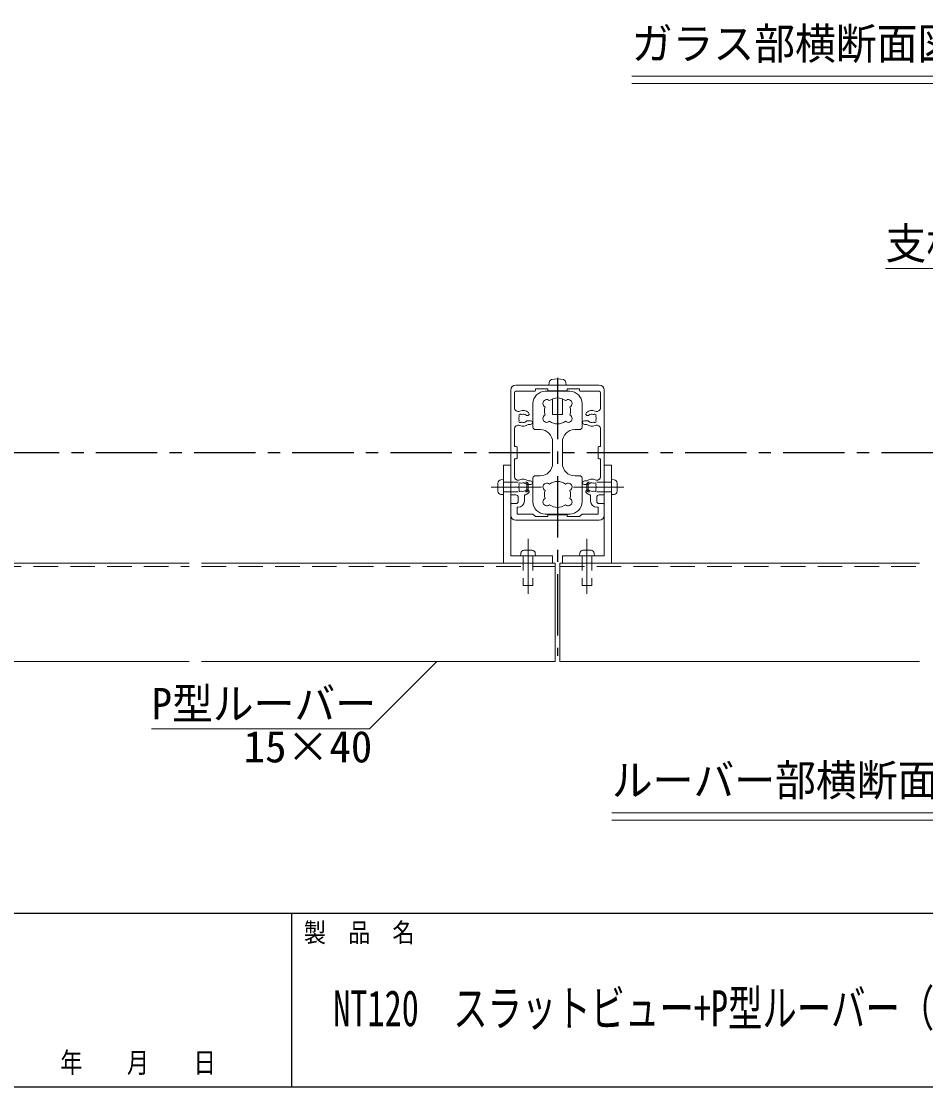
# Model space of a CAD drawing. Units: millimetres at full size, sheet at 1:5; details may follow other scales. Extents: x -1050 to 1050, y -742 to 742.
# Drawn here: x 29.6 to 398, y -707.5 to -273.6 of the extents above; entities that cross this region are included whole.
import ezdxf
from ezdxf.enums import TextEntityAlignment as Align

# ---------------------------------------------------------------- set-up
doc = ezdxf.new("R2010")
doc.units = ezdxf.units.MM
doc.header["$LTSCALE"] = 5
for name, pattern in [('CHAIN1', [8, 5, -1, 1, -1]), ('DASHED1', [1.8, 1.2, -0.6]), ('DASHED2', [3, 2, -1])]:
    doc.linetypes.add(name, pattern=pattern)
doc.layers.add('0-0_通り芯', color=7, linetype='CHAIN1')
doc.layers.add('1-5_図枠1_1', color=7, linetype='Continuous')
for name, color, linetype, lineweight in [('0-4_手摺部材', 92, 'Continuous', 20), ('0-9_文字', 3, 'Continuous', 20), ('0-A_支柱', 6, 'Continuous', 20), ('0-B_足元', 4, 'Continuous', 20)]:
    doc.layers.add(name, color=color, linetype=linetype, lineweight=lineweight)
doc.styles.add('ＭＳ ゴシック', font='')
doc.styles.add('ＭＳ 明朝', font='')
doc.styles.get('ＭＳ ゴシック').set_extended_font_data('MS Gothic')
doc.styles.get('ＭＳ 明朝').set_extended_font_data('MS Mincho')

msp = doc.modelspace()

# ---------------------------------------------------------------- linework, layer by layer
at = {"layer": '0-0_通り芯'}
for p, q in [((248.02, -418.793), (248.02, -532.082)), ((964.987, -449.293), (-315, -449.293))]:
    msp.add_line(p, q, dxfattribs=at)
at = {"layer": '0-4_手摺部材'}
for p, q in [((226.02, -454.326), (229.02, -454.326)), ((226.02, -454.326), (226.02, -494.326)), ((270.02, -454.326), (267.02, -454.326)), ((270.02, -454.326), (270.02, -494.326)), ((223.745, -461.632), (223.745, -464.954)), ((224.943, -460.325), (226.02, -460.23)), ((235.52, -464.409), (235.52, -462.261)), ((236.02, -464.452), (236.02, -462.293)), ((260.02, -464.452), (260.02, -462.293)), ((260.52, -464.409), (260.52, -462.261)), ((271.097, -460.325), (270.02, -460.23)), ((272.295, -461.632), (272.295, -464.954)), ((224.943, -466.261), (226.02, -466.355)), ((271.097, -466.261), (270.02, -466.355)), ((233.052, -490.249), (232.958, -491.326)), ((234.359, -489.051), (237.681, -489.051)), ((238.988, -490.249), (239.083, -491.326)), ((257.052, -490.249), (256.958, -491.326)), ((261.681, -489.051), (258.359, -489.051)), ((262.988, -490.249), (263.083, -491.326)), ((98.02, -494.326), (-235.447, -494.326)), ((247.02, -494.326), (103.02, -494.326)), ((247.02, -534.326), (247.02, -494.326)), ((249.02, -494.326), (249.02, -534.326)), ((395.52, -494.326), (249.02, -494.326)), ((-235.447, -534.326), (98.02, -534.326)), ((103.02, -534.326), (247.02, -534.326)), ((249.02, -534.326), (395.52, -534.326))]:
    msp.add_line(p, q, dxfattribs=at)
at = {"layer": '0-4_手摺部材', "linetype": 'CHAIN1'}
for p, q in [((221.04, -463.293), (241.52, -463.293)), ((275, -463.293), (254.52, -463.293)), ((236.02, -484.346), (236.02, -506.826)), ((260.02, -484.346), (260.02, -506.826))]:
    msp.add_line(p, q, dxfattribs=at)
at = {"layer": '0-4_手摺部材', "linetype": 'DASHED1'}
for p, q in [((226.02, -461.293), (235.484, -461.293)), ((235.484, -461.293), (235.52, -461.293)), ((236.02, -462.293), (236.02, -461.793)), ((260.02, -462.293), (260.02, -461.793)), ((260.556, -461.293), (260.52, -461.293)), ((270.02, -461.293), (260.556, -461.293)), ((226.02, -465.293), (235.52, -465.293)), ((235.52, -465.293), (235.52, -464.409)), ((236.02, -464.793), (235.52, -465.293)), ((236.02, -464.793), (236.02, -464.452)), ((260.02, -464.793), (260.02, -464.452)), ((260.02, -464.793), (260.52, -465.293)), ((260.52, -465.293), (260.52, -464.409)), ((270.02, -465.293), (260.52, -465.293)), ((238.02, -491.326), (238.02, -503.326)), ((258.02, -491.326), (258.02, -503.326))]:
    msp.add_line(p, q, dxfattribs=at)
at = {"layer": '0-4_手摺部材', "linetype": 'DASHED2'}
for p, q in [((-235.447, -495.626), (98.02, -495.626)), ((103.02, -495.626), (247.02, -495.626)), ((249.02, -495.626), (395.52, -495.626))]:
    msp.add_line(p, q, dxfattribs=at)
at = {"layer": '0-4_手摺部材'}
for points in [[(229.02, -454.326), (229.02, -491.326), (246.02, -491.326), (246.02, -494.326)], [(267.02, -454.326), (267.02, -491.326), (250.02, -491.326), (250.02, -494.326)]]:
    msp.add_lwpolyline(points, dxfattribs=at)
at = {"layer": '0-4_手摺部材', "linetype": 'DASHED1'}
for points in [[(235.52, -462.261), (235.52, -461.293), (236.02, -461.793)], [(260.52, -462.261), (260.52, -461.293), (260.02, -461.793)], [(234.02, -491.326), (234.02, -503.326), (238.02, -503.326)], [(262.02, -491.326), (262.02, -503.326), (258.02, -503.326)]]:
    msp.add_lwpolyline(points, dxfattribs=at)
at = {"layer": '0-4_手摺部材'}
for centre, start, end in [((225.058, -461.632), 95, 180), ((270.982, -461.632), 0, 85), ((225.058, -464.954), 180, 265), ((270.982, -464.954), 275, 360), ((234.359, -490.363), 90, 175), ((237.681, -490.363), 5, 90), ((258.359, -490.363), 90, 175), ((261.681, -490.363), 5, 90)]:
    msp.add_arc(centre, 1.312, start, end, dxfattribs=at)
at = {"layer": '0-9_文字'}
for p, q in [((459.975, -295.939), (278.288, -295.939)), ((459.975, -298.939), (278.288, -298.939)), ((468.1, -595.939), (270.163, -595.939)), ((468.1, -598.939), (270.163, -598.939))]:
    msp.add_line(p, q, dxfattribs=at)
for points in [[(529.165, -423.046), (480.411, -374.293), (381.661, -374.293)], [(198.864, -534.326), (171.43, -561.76), (82.68, -561.76)]]:
    msp.add_lwpolyline(points, dxfattribs=at)
at = {"layer": '0-A_支柱'}
for p, q in [((244.618, -420.674), (244.52, -421.793)), ((251.422, -420.674), (251.52, -421.793)), ((229.02, -423.793), (229.02, -466.193)), ((230.52, -430.985), (230.52, -424.793)), ((265.02, -421.793), (231.02, -421.793)), ((238.72, -424.293), (231.02, -424.293)), ((244.02, -423.293), (244.02, -423.743)), ((244.32, -424.043), (251.72, -424.043)), ((246.02, -424.043), (246.02, -424.293)), ((250.02, -424.293), (250.02, -424.043)), ((252.02, -423.293), (252.02, -423.743)), ((252.02, -423.293), (257.02, -423.293)), ((257.02, -423.993), (257.02, -423.293)), ((257.32, -424.293), (265.02, -424.293)), ((265.52, -430.985), (265.52, -424.793)), ((267.02, -466.193), (267.02, -423.793)), ((235.697, -436.293), (237.02, -436.293)), ((236.097, -437.793), (237.02, -437.793)), ((260.343, -436.293), (259.02, -436.293)), ((259.943, -437.793), (259.02, -437.793)), ((230.52, -446.793), (230.52, -439.601)), ((265.52, -446.793), (265.52, -439.601)), ((230.52, -446.793), (231.22, -446.793)), ((265.52, -446.793), (264.82, -446.793)), ((231.52, -447.093), (231.52, -451.493)), ((264.52, -447.093), (264.52, -451.493)), ((230.52, -451.793), (231.22, -451.793)), ((230.52, -458.985), (230.52, -451.793)), ((265.52, -451.793), (264.82, -451.793)), ((265.52, -458.985), (265.52, -451.793)), ((235.697, -462.293), (237.02, -462.293)), ((236.097, -460.793), (237.02, -460.793)), ((259.943, -460.793), (259.02, -460.793)), ((260.343, -462.293), (259.02, -462.293)), ((231.02, -466.493), (229.32, -466.493)), ((232.02, -468.993), (232.02, -467.493)), ((234.52, -468.993), (234.52, -466.504)), ((261.52, -468.993), (261.52, -466.504)), ((264.02, -468.993), (264.02, -467.493)), ((265.02, -466.493), (266.72, -466.493)), ((229.02, -470.293), (229.02, -474.793)), ((229.32, -469.993), (231.02, -469.993)), ((231.52, -471.493), (232.02, -471.493)), ((231.52, -474.293), (231.52, -471.493)), ((264.52, -471.493), (264.02, -471.493)), ((264.52, -474.293), (264.52, -471.493)), ((266.72, -469.993), (265.02, -469.993)), ((267.02, -474.793), (267.02, -470.293)), ((231.02, -476.793), (265.02, -476.793)), ((231.52, -474.293), (238.02, -474.293)), ((239.02, -475.293), (238.02, -474.293)), ((239.02, -475.293), (244.02, -475.293)), ((244.02, -475.293), (244.02, -474.843)), ((244.32, -474.543), (251.72, -474.543)), ((252.02, -475.293), (252.02, -474.843)), ((252.02, -475.293), (257.02, -475.293)), ((257.02, -475.293), (258.02, -474.293)), ((264.52, -474.293), (258.02, -474.293))]:
    msp.add_line(p, q, dxfattribs=at)
for points in [[(239.02, -423.993), (239.02, -423.293), (244.02, -423.293)], [(246.02, -427.385), (246.02, -433.793), (250.02, -433.793), (250.02, -427.385)]]:
    msp.add_lwpolyline(points, dxfattribs=at)
for centre, radius, start, end in [((245.913, -420.787), 1.3, 105.88085, 175), ((248.02, -428.193), 9, 74.11915, 105.88085), ((250.127, -420.787), 1.3, 5, 74.11915), ((231.02, -423.793), 2, 90, 180), ((231.02, -424.793), 0.5, 90, 180), ((238.72, -423.993), 0.3, 270, 360), ((244.32, -423.743), 0.3, 180, 270), ((251.72, -423.743), 0.3, 270, 360), ((257.32, -423.993), 0.3, 180, 270), ((265.02, -423.793), 2, 0, 90), ((265.02, -424.793), 0.5, 0, 90), ((232.02, -430.985), 1.5, 180, 294.90106), ((232.783, -434.055), 0.5, 55.28656, 214.71344), ((234.02, -435.293), 3.25, 47.4576, 114.90106), ((233.238, -433.398), 0.3, 235.28656, 292.4201), ((234.02, -435.293), 1.75, 47.4576, 112.4201), ((235.71, -433.451), 0.75, 227.4576, 47.4576), ((260.33, -433.451), 0.75, 132.5424, 312.5424), ((262.02, -435.293), 3.25, 65.09894, 132.5424), ((262.02, -435.293), 1.75, 67.5799, 132.5424), ((262.802, -433.398), 0.3, 247.5799, 304.71344), ((263.257, -434.055), 0.5, 325.28656, 124.71344), ((264.02, -430.985), 1.5, 245.09894, 360), ((232.02, -439.601), 1.5, 65.09894, 180), ((234.02, -435.293), 1.75, 157.5799, 202.4201), ((232.783, -436.53), 0.5, 145.28656, 304.71344), ((232.125, -434.511), 0.3, 337.5799, 34.71344), ((232.125, -436.075), 0.3, 325.28656, 22.4201), ((234.02, -435.293), 3.25, 245.09894, 309.71514), ((233.238, -437.188), 0.3, 67.5799, 124.71344), ((234.02, -435.293), 1.75, 247.5799, 318.18969), ((235.697, -436.793), 0.5, 90, 138.18969), ((237.02, -437.043), 0.75, 270, 90), ((259.02, -437.043), 0.75, 90, 270), ((262.02, -435.293), 3.25, 230.28486, 294.90106), ((260.343, -436.793), 0.5, 41.81031, 90), ((262.02, -435.293), 1.75, 221.81031, 292.4201), ((262.802, -437.188), 0.3, 55.28656, 112.4201), ((263.257, -436.53), 0.5, 235.28656, 34.71344), ((264.02, -439.601), 1.5, 0, 114.90106), ((263.915, -434.511), 0.3, 145.28656, 202.4201), ((263.915, -436.075), 0.3, 157.5799, 214.71344), ((262.02, -435.293), 1.75, 337.5799, 22.4201), ((231.22, -447.093), 0.3, 0, 90), ((264.82, -447.093), 0.3, 90, 180), ((231.22, -451.493), 0.3, 270, 360), ((264.82, -451.493), 0.3, 180, 270), ((232.02, -458.985), 1.5, 180, 294.90106), ((264.02, -458.985), 1.5, 245.09894, 360), ((234.02, -463.293), 1.75, 157.5799, 202.4201), ((232.783, -462.055), 0.5, 55.28656, 214.71344), ((232.783, -464.53), 0.5, 145.28656, 304.71344), ((232.125, -462.511), 0.3, 337.5799, 34.71344), ((232.125, -464.075), 0.3, 325.28656, 22.4201), ((234.02, -463.293), 3.25, 50.28486, 114.90106), ((233.238, -461.398), 0.3, 235.28656, 292.4201), ((234.02, -463.293), 1.75, 41.81031, 112.4201), ((235.697, -461.793), 0.5, 221.81031, 270), ((237.02, -461.543), 0.75, 270, 90), ((259.02, -461.543), 0.75, 90, 270), ((262.02, -463.293), 3.25, 65.09894, 129.71514), ((260.343, -461.793), 0.5, 270, 318.18969), ((262.02, -463.293), 1.75, 67.5799, 138.18969), ((262.802, -461.398), 0.3, 247.5799, 304.71344), ((263.257, -462.055), 0.5, 325.28656, 124.71344), ((263.257, -464.53), 0.5, 235.28656, 34.71344), ((263.915, -462.511), 0.3, 145.28656, 202.4201), ((263.915, -464.075), 0.3, 157.5799, 214.71344), ((262.02, -463.293), 1.75, 337.5799, 22.4201), ((229.32, -466.193), 0.3, 180, 270), ((231.02, -467.493), 1, 0, 90), ((233.238, -465.188), 0.3, 67.5799, 124.71344), ((234.02, -463.293), 1.75, 247.5799, 312.5424), ((234.02, -463.293), 3.25, 278.84988, 312.5424), ((235.71, -465.135), 0.75, 312.5424, 132.5424), ((260.33, -465.135), 0.75, 47.4576, 227.4576), ((262.02, -463.293), 3.25, 227.4576, 261.15012), ((262.02, -463.293), 1.75, 227.4576, 292.4201), ((262.802, -465.188), 0.3, 55.28656, 112.4201), ((265.02, -467.493), 1, 90, 180), ((266.72, -466.193), 0.3, 270, 360), ((229.32, -470.293), 0.3, 90, 180), ((231.02, -468.993), 1, 270, 360), ((232.02, -468.993), 2.5, 270, 360), ((264.02, -468.993), 2.5, 180, 270), ((265.02, -468.993), 1, 180, 270), ((266.72, -470.293), 0.3, 0, 90), ((231.02, -474.793), 2, 180, 270), ((244.32, -474.843), 0.3, 90, 180), ((251.72, -474.843), 0.3, 0, 90), ((265.02, -474.793), 2, 270, 360)]:
    msp.add_arc(centre, radius, start, end, dxfattribs=at)
at = {"layer": '0-B_足元'}
for p, q in [((243.02, -424.293), (253.02, -424.293)), ((238.02, -438.893), (238.02, -429.293)), ((258.02, -438.893), (258.02, -429.293)), ((241.02, -439.893), (239.02, -439.893)), ((255.02, -439.893), (257.02, -439.893)), ((246.02, -444.893), (246.02, -453.693)), ((250.02, -444.893), (250.02, -453.693)), ((238.02, -459.693), (238.02, -469.293)), ((241.02, -458.693), (239.02, -458.693)), ((255.02, -458.693), (257.02, -458.693)), ((258.02, -459.693), (258.02, -469.293)), ((243.02, -474.293), (253.02, -474.293))]:
    msp.add_line(p, q, dxfattribs=at)
for centre, radius, start, end in [((243.02, -429.293), 5, 90, 180), ((253.02, -429.293), 5, 0, 90), ((243.679, -429.253), 1.6, 46.3184, 243.6816), ((248.02, -432.293), 5.3, 52.3632, 127.6368), ((252.362, -429.253), 1.6, 296.3184, 133.6816), ((243.679, -435.333), 1.6, 116.3184, 313.6816), ((248.02, -432.293), 5.3, 162.3632, 197.6368), ((252.362, -435.333), 1.6, 226.3184, 63.6816), ((248.02, -432.293), 5.3, 342.3632, 17.6368), ((248.02, -432.293), 5.3, 232.36321, 307.63679), ((239.02, -438.893), 1, 180, 270), ((241.02, -444.893), 5, 0, 90), ((255.02, -444.893), 5, 90, 180), ((257.02, -438.893), 1, 270, 360), ((241.02, -453.693), 5, 270, 360), ((255.02, -453.693), 5, 180, 270), ((239.02, -459.693), 1, 90, 180), ((257.02, -459.693), 1, 0, 90), ((243.679, -463.253), 1.6, 46.3184, 243.6816), ((248.02, -466.293), 5.3, 52.36321, 127.63679), ((252.362, -463.253), 1.6, 296.3184, 133.6816), ((243.679, -469.333), 1.6, 116.3184, 313.6816), ((248.02, -466.293), 5.3, 162.3632, 197.6368), ((252.362, -469.333), 1.6, 226.3184, 63.6816), ((248.02, -466.293), 5.3, 342.3632, 17.6368), ((243.02, -469.293), 5, 180, 270), ((248.02, -466.293), 5.3, 232.3632, 307.6368), ((253.02, -469.293), 5, 270, 360)]:
    msp.add_arc(centre, radius, start, end, dxfattribs=at)
at = {"layer": '1-5_図枠1_1'}
for p, q in [((-990, -636.793), (990, -636.793)), ((139.646, -636.793), (139.646, -707.5))]:
    msp.add_line(p, q, dxfattribs=at)
msp.add_lwpolyline([(-990, 682.5), (-990, -707.5), (990, -707.5)], dxfattribs=at)

# ---------------------------------------------------------------- texts
at = {"layer": '0-9_文字', "style": 'ＭＳ ゴシック', "width": 0.95}
for s, p in [('ガラス部横断面図', (278.288, -292.939)), ('支柱\u300038×55', (381.661, -374.293)), ('P型ルーバー', (82.68, -561.76)), ('ルーバー部横断面図', (270.163, -592.939))]:
    msp.add_text(s, height=12.83, dxfattribs=at).set_placement(p, align=Align.BOTTOM_LEFT)
at = {"layer": '0-9_文字', "style": 'ＭＳ ゴシック'}
msp.add_text('15×40', height=12.83, dxfattribs=at).set_placement((120.18, -579.26), align=Align.BOTTOM_LEFT)
at = {"layer": '1-5_図枠1_1'}
for s, height, style, width, p in [('製\u3000品\u3000名', 7.776, 'ＭＳ 明朝', 0.85, (144.696, -650.934)), ('NT120\u3000スラットビュー+P型ルーバー（大阪府茨木市 事例）', 14.66, 'ＭＳ ゴシック', 0.7, (156.631, -687.248)), ('年\u3000\u3000月\u3000\u3000日', 8.294, 'ＭＳ 明朝', 0.8, (45.454, -704.318))]:
    msp.add_text(s, height=height, dxfattribs=dict(at, style=style, width=width)).set_placement(p, align=Align.BOTTOM_LEFT)

doc.saveas('drawing.dxf')
